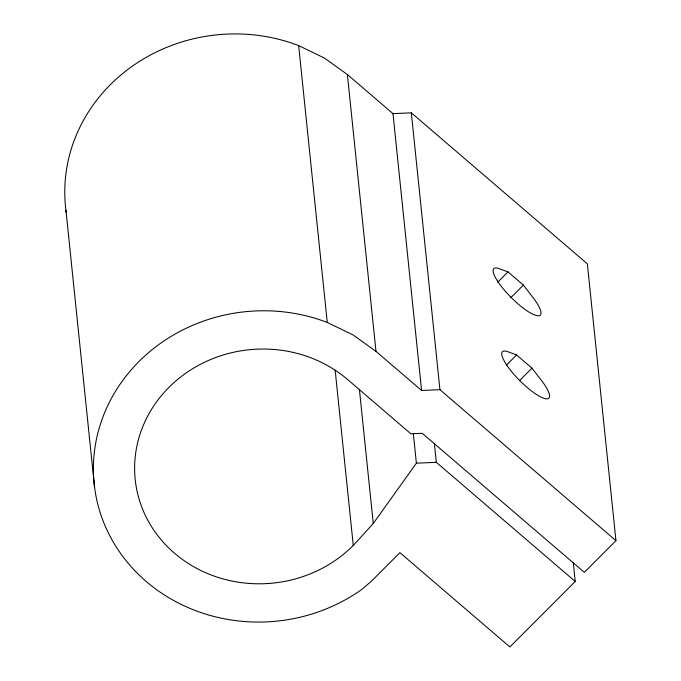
<?xml version="1.0" encoding="UTF-8"?>
<svg xmlns="http://www.w3.org/2000/svg" width="681" height="681" viewBox="0 0 681 681"><rect width="100%" height="100%" fill="white"/><g stroke="black" fill="none" stroke-linecap="round" stroke-linejoin="round"><path stroke-width="1.02" d="M66.227 212.395A167.849 155.515 -5.9 0 1 131.203 66.993A167.849 155.515 -5.9 0 1 298.653 45.601L324.411 58.055L347.378 74.51L392.98 113.633L411.324 112.842L587.345 263.836L615.956 540.68L584.341 572.346L422.246 433.303L410.873 433.797L347.744 379.649A126.581 117.285 -5.9 0 0 168.948 387.361A126.581 117.285 -5.9 0 0 174.472 553.193A126.581 117.285 -5.9 0 0 353.269 545.472L373.265 523.502L416.38 463.174L413.324 433.584M497.717 282.206L508.009 271.889L523.4 285.092L531.503 295.648A32.875 8.163 45 0 1 535.377 315.252A32.875 8.163 45 0 1 500.552 285.382A32.875 8.163 45 0 1 500.731 269.25L508.009 271.889M510.903 297.614L523.4 285.092M506.298 365.254L516.598 354.946L531.98 368.149L540.084 378.704A32.875 8.163 45 0 1 543.957 398.308A32.875 8.163 45 0 1 509.133 368.438A32.875 8.163 45 0 1 509.311 352.298L516.598 354.946M519.484 380.662L531.98 368.149M573.257 562.455L575.224 581.472L509.856 646.95L399.926 552.657L371.009 581.617L361.509 589.635A167.849 155.515 -5.9 0 1 94.557 487.179L65.946 210.327M298.653 45.601L327.263 322.445L353.022 334.907L375.989 351.362L421.59 390.477L439.935 389.685L615.956 540.68M416.38 463.174L436.308 462.314L575.224 581.472M411.324 112.842L439.935 389.685M434.342 443.288L436.308 462.314M392.98 113.633L421.59 390.477M347.378 74.51L375.989 351.362M359.398 389.311L373.265 523.502M335.146 370.072L353.269 545.472M94.557 487.179A167.849 155.515 -5.9 0 1 327.263 322.445"/></g></svg>
